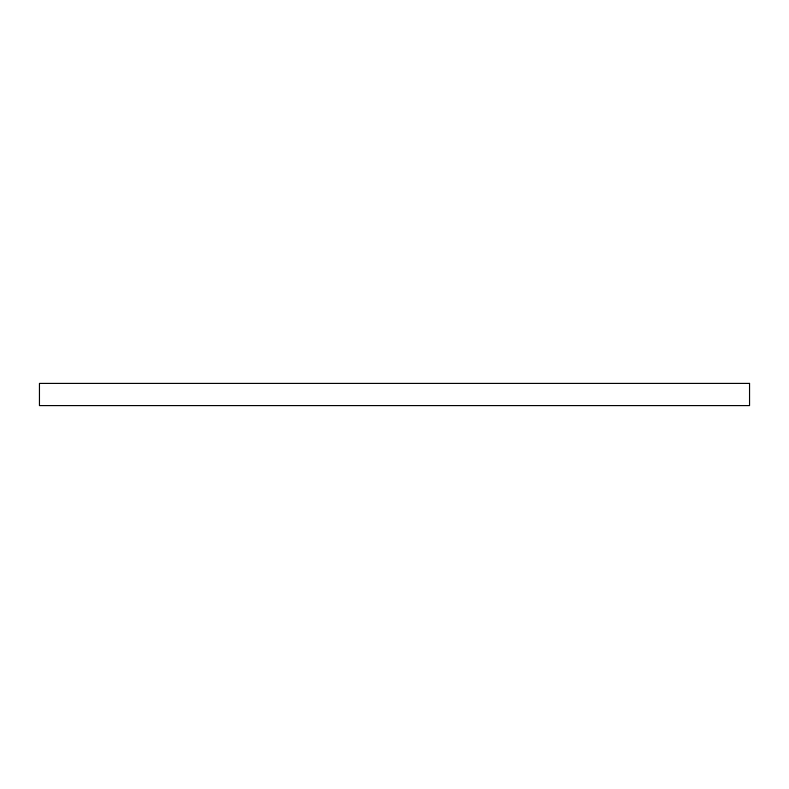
<?xml version="1.0" encoding="UTF-8"?>
<svg xmlns="http://www.w3.org/2000/svg" width="789" height="789" viewBox="0 0 789 789"><rect width="100%" height="100%" fill="white"/><g stroke="black" fill="none" stroke-linecap="round" stroke-linejoin="round"><path stroke-width="1.18" d="M749.55 383.405L39.45 383.405L39.45 405.595L749.55 405.595L749.55 383.405"/></g></svg>
